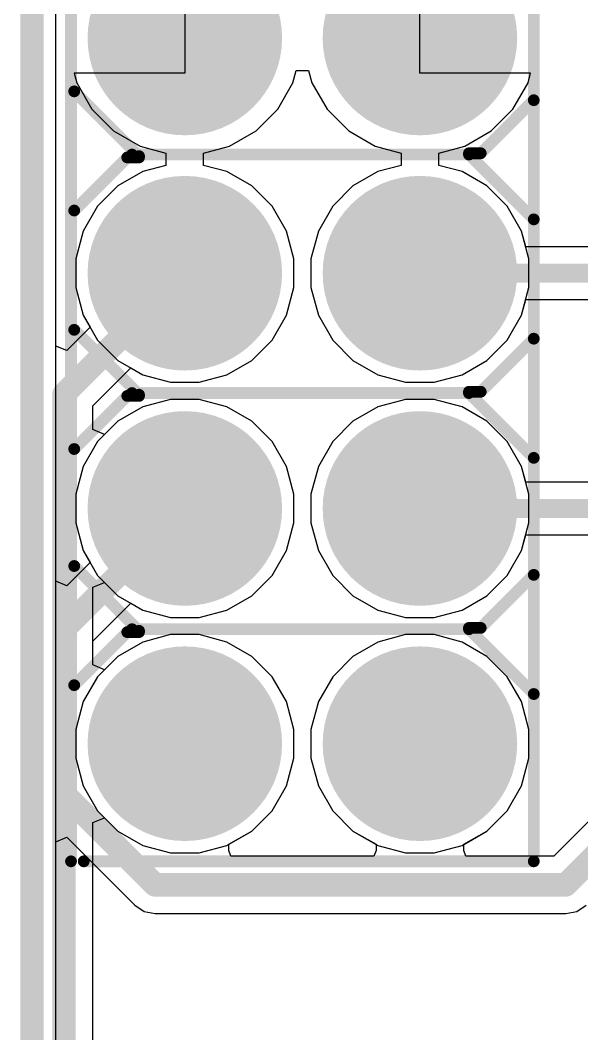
# Model space of a CAD drawing. Header units: inches. Extents: x -0.91 to 3.86, y -0.82 to 4.16.
# Drawn here: x -0.005 to 0.2338, y 2.3267 to 2.7575 of the extents above; entities that cross this region are included whole.
import ezdxf

# ---------------------------------------------------------------- set-up
doc = ezdxf.new("R2010")
doc.units = ezdxf.units.IN
doc.header["$MEASUREMENT"] = 0
for name, color, linetype in [('Board Outline', 216, 'Continuous'), ('Bottom Layer 1', 5, 'Continuous'), ('Bottom Solder', 6, 'Continuous'), ('GND+Signal', 16, 'Continuous'), ('Multi-Layer', 9, 'Continuous'), ('Pad Holes', 156, 'Continuous'), ('PWR+Signal', 76, 'Continuous'), ('Top Layer 1', 1, 'Continuous'), ('Top Overlay', 2, 'Continuous'), ('Top Solder', 216, 'Continuous')]:
    doc.layers.add(name, color=color, linetype=linetype)

# ---------------------------------------------------------------- blocks, each defined once
blk = doc.blocks.new('HDR_2_6_S_________2_54____57')
at = {"layer": 'Bottom Layer 1'}
h = blk.add_hatch(color=5, dxfattribs=at)
edge = h.paths.add_edge_path()
edge.add_arc((-0.05, 0.05), 0.03937, 0, 360)
h = blk.add_hatch(color=5, dxfattribs=at)
edge = h.paths.add_edge_path()
edge.add_arc((0.05, 0.05), 0.03937, 0, 360)
h = blk.add_hatch(color=5, dxfattribs=at)
edge = h.paths.add_edge_path()
edge.add_arc((0.15, 0.05), 0.03937, 0, 360)
h = blk.add_hatch(color=5, dxfattribs=at)
edge = h.paths.add_edge_path()
edge.add_arc((0.25, 0.05), 0.03937, 0, 360)
h = blk.add_hatch(color=5, dxfattribs=at)
edge = h.paths.add_edge_path()
edge.add_arc((-0.05, -0.05), 0.03937, 0, 360)
h = blk.add_hatch(color=5, dxfattribs=at)
edge = h.paths.add_edge_path()
edge.add_arc((0.05, -0.05), 0.03937, 0, 360)
h = blk.add_hatch(color=5, dxfattribs=at)
edge = h.paths.add_edge_path()
edge.add_arc((0.15, -0.05), 0.03937, 0, 360)
h = blk.add_hatch(color=5, dxfattribs=at)
edge = h.paths.add_edge_path()
edge.add_arc((0.25, -0.05), 0.03937, 0, 360)
at = {"layer": 'Bottom Solder'}
h = blk.add_hatch(color=6, dxfattribs=at)
edge = h.paths.add_edge_path()
edge.add_arc((-0.05, 0.05), 0.04137, 0, 360)
h = blk.add_hatch(color=6, dxfattribs=at)
edge = h.paths.add_edge_path()
edge.add_arc((0.05, 0.05), 0.04137, 0, 360)
h = blk.add_hatch(color=6, dxfattribs=at)
edge = h.paths.add_edge_path()
edge.add_arc((0.15, 0.05), 0.04137, 0, 360)
h = blk.add_hatch(color=6, dxfattribs=at)
edge = h.paths.add_edge_path()
edge.add_arc((0.25, 0.05), 0.04137, 0, 360)
h = blk.add_hatch(color=6, dxfattribs=at)
edge = h.paths.add_edge_path()
edge.add_arc((-0.05, -0.05), 0.04137, 0, 360)
h = blk.add_hatch(color=6, dxfattribs=at)
edge = h.paths.add_edge_path()
edge.add_arc((0.05, -0.05), 0.04137, 0, 360)
h = blk.add_hatch(color=6, dxfattribs=at)
edge = h.paths.add_edge_path()
edge.add_arc((0.15, -0.05), 0.04137, 0, 360)
h = blk.add_hatch(color=6, dxfattribs=at)
edge = h.paths.add_edge_path()
edge.add_arc((0.25, -0.05), 0.04137, 0, 360)
at = {"layer": 'GND+Signal'}
h = blk.add_hatch(color=16, dxfattribs=at)
edge = h.paths.add_edge_path()
edge.add_arc((-0.05, 0.05), 0.03937, 0, 360)
h = blk.add_hatch(color=16, dxfattribs=at)
edge = h.paths.add_edge_path()
edge.add_arc((0.05, 0.05), 0.03937, 0, 360)
h = blk.add_hatch(color=16, dxfattribs=at)
edge = h.paths.add_edge_path()
edge.add_arc((0.15, 0.05), 0.03937, 0, 360)
h = blk.add_hatch(color=16, dxfattribs=at)
edge = h.paths.add_edge_path()
edge.add_arc((0.25, 0.05), 0.03937, 0, 360)
h = blk.add_hatch(color=16, dxfattribs=at)
edge = h.paths.add_edge_path()
edge.add_arc((-0.05, -0.05), 0.03937, 0, 360)
h = blk.add_hatch(color=16, dxfattribs=at)
edge = h.paths.add_edge_path()
edge.add_arc((0.05, -0.05), 0.03937, 0, 360)
h = blk.add_hatch(color=16, dxfattribs=at)
edge = h.paths.add_edge_path()
edge.add_arc((0.15, -0.05), 0.03937, 0, 360)
h = blk.add_hatch(color=16, dxfattribs=at)
edge = h.paths.add_edge_path()
edge.add_arc((0.25, -0.05), 0.03937, 0, 360)
at = {"layer": 'Multi-Layer'}
h = blk.add_hatch(color=9, dxfattribs=at)
edge = h.paths.add_edge_path()
edge.add_arc((-0.05, 0.05), 0.03937, 0, 360)
h = blk.add_hatch(color=9, dxfattribs=at)
edge = h.paths.add_edge_path()
edge.add_arc((0.05, 0.05), 0.03937, 0, 360)
h = blk.add_hatch(color=9, dxfattribs=at)
edge = h.paths.add_edge_path()
edge.add_arc((0.15, 0.05), 0.03937, 0, 360)
h = blk.add_hatch(color=9, dxfattribs=at)
edge = h.paths.add_edge_path()
edge.add_arc((0.25, 0.05), 0.03937, 0, 360)
h = blk.add_hatch(color=9, dxfattribs=at)
edge = h.paths.add_edge_path()
edge.add_arc((-0.05, -0.05), 0.03937, 0, 360)
h = blk.add_hatch(color=9, dxfattribs=at)
edge = h.paths.add_edge_path()
edge.add_arc((0.05, -0.05), 0.03937, 0, 360)
h = blk.add_hatch(color=9, dxfattribs=at)
edge = h.paths.add_edge_path()
edge.add_arc((0.15, -0.05), 0.03937, 0, 360)
h = blk.add_hatch(color=9, dxfattribs=at)
edge = h.paths.add_edge_path()
edge.add_arc((0.25, -0.05), 0.03937, 0, 360)
at = {"layer": 'Pad Holes'}
h = blk.add_hatch(color=7, dxfattribs=at)
edge = h.paths.add_edge_path()
edge.add_arc((-0.05, 0.05), 0.02362, 0, 360)
h = blk.add_hatch(color=7, dxfattribs=at)
edge = h.paths.add_edge_path()
edge.add_arc((0.05, 0.05), 0.02362, 0, 360)
h = blk.add_hatch(color=7, dxfattribs=at)
edge = h.paths.add_edge_path()
edge.add_arc((0.15, 0.05), 0.02362, 0, 360)
h = blk.add_hatch(color=7, dxfattribs=at)
edge = h.paths.add_edge_path()
edge.add_arc((0.25, 0.05), 0.02362, 0, 360)
h = blk.add_hatch(color=7, dxfattribs=at)
edge = h.paths.add_edge_path()
edge.add_arc((-0.05, -0.05), 0.02362, 0, 360)
h = blk.add_hatch(color=7, dxfattribs=at)
edge = h.paths.add_edge_path()
edge.add_arc((0.05, -0.05), 0.02362, 0, 360)
h = blk.add_hatch(color=7, dxfattribs=at)
edge = h.paths.add_edge_path()
edge.add_arc((0.15, -0.05), 0.02362, 0, 360)
h = blk.add_hatch(color=7, dxfattribs=at)
edge = h.paths.add_edge_path()
edge.add_arc((0.25, -0.05), 0.02362, 0, 360)
at = {"layer": 'PWR+Signal'}
h = blk.add_hatch(color=76, dxfattribs=at)
edge = h.paths.add_edge_path()
edge.add_arc((-0.05, 0.05), 0.03937, 0, 360)
h = blk.add_hatch(color=76, dxfattribs=at)
edge = h.paths.add_edge_path()
edge.add_arc((0.05, 0.05), 0.03937, 0, 360)
h = blk.add_hatch(color=76, dxfattribs=at)
edge = h.paths.add_edge_path()
edge.add_arc((0.15, 0.05), 0.03937, 0, 360)
h = blk.add_hatch(color=76, dxfattribs=at)
edge = h.paths.add_edge_path()
edge.add_arc((0.25, 0.05), 0.03937, 0, 360)
h = blk.add_hatch(color=76, dxfattribs=at)
edge = h.paths.add_edge_path()
edge.add_arc((-0.05, -0.05), 0.03937, 0, 360)
h = blk.add_hatch(color=76, dxfattribs=at)
edge = h.paths.add_edge_path()
edge.add_arc((0.05, -0.05), 0.03937, 0, 360)
h = blk.add_hatch(color=76, dxfattribs=at)
edge = h.paths.add_edge_path()
edge.add_arc((0.15, -0.05), 0.03937, 0, 360)
h = blk.add_hatch(color=76, dxfattribs=at)
edge = h.paths.add_edge_path()
edge.add_arc((0.25, -0.05), 0.03937, 0, 360)
at = {"layer": 'Top Layer 1'}
h = blk.add_hatch(color=1, dxfattribs=at)
edge = h.paths.add_edge_path()
edge.add_arc((-0.05, 0.05), 0.03937, 0, 360)
h = blk.add_hatch(color=1, dxfattribs=at)
edge = h.paths.add_edge_path()
edge.add_arc((0.05, 0.05), 0.03937, 0, 360)
h = blk.add_hatch(color=1, dxfattribs=at)
edge = h.paths.add_edge_path()
edge.add_arc((0.15, 0.05), 0.03937, 0, 360)
h = blk.add_hatch(color=1, dxfattribs=at)
edge = h.paths.add_edge_path()
edge.add_arc((0.25, 0.05), 0.03937, 0, 360)
h = blk.add_hatch(color=1, dxfattribs=at)
edge = h.paths.add_edge_path()
edge.add_arc((-0.05, -0.05), 0.03937, 0, 360)
h = blk.add_hatch(color=1, dxfattribs=at)
edge = h.paths.add_edge_path()
edge.add_arc((0.05, -0.05), 0.03937, 0, 360)
h = blk.add_hatch(color=1, dxfattribs=at)
edge = h.paths.add_edge_path()
edge.add_arc((0.15, -0.05), 0.03937, 0, 360)
h = blk.add_hatch(color=1, dxfattribs=at)
edge = h.paths.add_edge_path()
edge.add_arc((0.25, -0.05), 0.03937, 0, 360)
at = {"layer": 'Top Solder'}
h = blk.add_hatch(color=216, dxfattribs=at)
edge = h.paths.add_edge_path()
edge.add_arc((-0.05, 0.05), 0.04137, 0, 360)
h = blk.add_hatch(color=216, dxfattribs=at)
edge = h.paths.add_edge_path()
edge.add_arc((0.05, 0.05), 0.04137, 0, 360)
h = blk.add_hatch(color=216, dxfattribs=at)
edge = h.paths.add_edge_path()
edge.add_arc((0.15, 0.05), 0.04137, 0, 360)
h = blk.add_hatch(color=216, dxfattribs=at)
edge = h.paths.add_edge_path()
edge.add_arc((0.25, 0.05), 0.04137, 0, 360)
h = blk.add_hatch(color=216, dxfattribs=at)
edge = h.paths.add_edge_path()
edge.add_arc((-0.05, -0.05), 0.04137, 0, 360)
h = blk.add_hatch(color=216, dxfattribs=at)
edge = h.paths.add_edge_path()
edge.add_arc((0.05, -0.05), 0.04137, 0, 360)
h = blk.add_hatch(color=216, dxfattribs=at)
edge = h.paths.add_edge_path()
edge.add_arc((0.15, -0.05), 0.04137, 0, 360)
h = blk.add_hatch(color=216, dxfattribs=at)
edge = h.paths.add_edge_path()
edge.add_arc((0.25, -0.05), 0.04137, 0, 360)
at = {"layer": 'Top Overlay'}
for points in [[(0.3, 0.09842, 0.005, 0.005, 0), (-0.1766, 0.09842, 0.005, 0.005, 0)], [(-0.00098, 0.07585, 0.005, 0.005, 0), (-0.02355, 0.09842, 0.005, 0.005, 0)], [(-0.00045, 0.07086, 0.005, 0.005, 0), (0.02711, 0.09842, 0.005, 0.005, 0)], [(0.10039, 0.07585, 0.005, 0.005, 0), (0.07782, 0.09842, 0.005, 0.005, 0)], [(0.10093, 0.07086, 0.005, 0.005, 0), (0.12849, 0.09842, 0.005, 0.005, 0)], [(0.20079, 0.07585, 0.005, 0.005, 0), (0.17822, 0.09842, 0.005, 0.005, 0)], [(0.20133, 0.07086, 0.005, 0.005, 0), (0.22888, 0.09842, 0.005, 0.005, 0)], [(0.3, -0.093, 0.005, 0.005, 0), (0.3, 0.09842, 0.005, 0.005, 0)], [(-0.00098, 0.07086, 0.005, 0.005, 0), (-0.00098, 0.07585, 0.005, 0.005, 0)], [(0.10039, 0.07086, 0.005, 0.005, 0), (0.10039, 0.07585, 0.005, 0.005, 0)], [(0.20079, 0.07086, 0.005, 0.005, 0), (0.20079, 0.07585, 0.005, 0.005, 0)], [(-0.00045, 0.07086, 0.005, 0.005, 0), (-0.00098, 0.07086, 0.005, 0.005, 0)], [(-0.00045, -0.07245, 0.005, 0.005, 0), (-0.00045, 0.07086, 0.005, 0.005, 0)], [(0.10093, 0.07086, 0.005, 0.005, 0), (0.10039, 0.07086, 0.005, 0.005, 0)], [(0.10093, -0.07245, 0.005, 0.005, 0), (0.10093, 0.07086, 0.005, 0.005, 0)], [(0.20133, 0.07086, 0.005, 0.005, 0), (0.20079, 0.07086, 0.005, 0.005, 0)], [(0.20133, -0.07245, 0.005, 0.005, 0), (0.20133, 0.07086, 0.005, 0.005, 0)], [(-0.02731, -0.09705, 0.005, 0.005, 0), (0.00024, -0.06949, 0.005, 0.005, 0)], [(0.00078, -0.06949, 0.005, 0.005, 0), (0.00024, -0.06949, 0.005, 0.005, 0)], [(0.00078, -0.07448, 0.005, 0.005, 0), (0.00078, -0.06949, 0.005, 0.005, 0)], [(0.07406, -0.09705, 0.005, 0.005, 0), (0.10162, -0.06949, 0.005, 0.005, 0)], [(0.10216, -0.06949, 0.005, 0.005, 0), (0.10162, -0.06949, 0.005, 0.005, 0)], [(0.10216, -0.07448, 0.005, 0.005, 0), (0.10216, -0.06949, 0.005, 0.005, 0)], [(0.17446, -0.09705, 0.005, 0.005, 0), (0.20202, -0.06949, 0.005, 0.005, 0)], [(0.20255, -0.06949, 0.005, 0.005, 0), (0.20202, -0.06949, 0.005, 0.005, 0)], [(0.20255, -0.07448, 0.005, 0.005, 0), (0.20255, -0.06949, 0.005, 0.005, 0)], [(0.02335, -0.09705, 0.005, 0.005, 0), (0.00078, -0.07448, 0.005, 0.005, 0)], [(0.12473, -0.09705, 0.005, 0.005, 0), (0.10216, -0.07448, 0.005, 0.005, 0)], [(0.22512, -0.09705, 0.005, 0.005, 0), (0.20255, -0.07448, 0.005, 0.005, 0)], [(0.3, -0.09842, 0.005, 0.005, 0), (-0.3, -0.09842, 0.005, 0.005, 0)]]:
    blk.add_lwpolyline(points, format="xyseb", dxfattribs=at)
for points in [[(-0.0248, 0.09842, 0.0025, 0.0025, 1), (-0.0223, 0.09842, 0.0025, 0.0025, 1)], [(0.02586, 0.09842, 0.0025, 0.0025, 1), (0.02836, 0.09842, 0.0025, 0.0025, 1)], [(0.07657, 0.09842, 0.0025, 0.0025, 1), (0.07907, 0.09842, 0.0025, 0.0025, 1)], [(0.12724, 0.09842, 0.0025, 0.0025, 1), (0.12974, 0.09842, 0.0025, 0.0025, 1)], [(0.17697, 0.09842, 0.0025, 0.0025, 1), (0.17947, 0.09842, 0.0025, 0.0025, 1)], [(0.22763, 0.09842, 0.0025, 0.0025, 1), (0.23013, 0.09842, 0.0025, 0.0025, 1)], [(0.29875, 0.09842, 0.0025, 0.0025, 1), (0.30125, 0.09842, 0.0025, 0.0025, 1)], [(0.29875, 0.09842, 0.0025, 0.0025, 1), (0.30125, 0.09842, 0.0025, 0.0025, 1)], [(-0.00223, 0.07585, 0.0025, 0.0025, 1), (0.00027, 0.07585, 0.0025, 0.0025, 1)], [(-0.00223, 0.07585, 0.0025, 0.0025, 1), (0.00027, 0.07585, 0.0025, 0.0025, 1)], [(0.09914, 0.07585, 0.0025, 0.0025, 1), (0.10164, 0.07585, 0.0025, 0.0025, 1)], [(0.09914, 0.07585, 0.0025, 0.0025, 1), (0.10164, 0.07585, 0.0025, 0.0025, 1)], [(0.19954, 0.07585, 0.0025, 0.0025, 1), (0.20204, 0.07585, 0.0025, 0.0025, 1)], [(0.19954, 0.07585, 0.0025, 0.0025, 1), (0.20204, 0.07585, 0.0025, 0.0025, 1)], [(-0.00223, 0.07086, 0.0025, 0.0025, 1), (0.00027, 0.07086, 0.0025, 0.0025, 1)], [(-0.00223, 0.07086, 0.0025, 0.0025, 1), (0.00027, 0.07086, 0.0025, 0.0025, 1)], [(-0.0017, 0.07086, 0.0025, 0.0025, 1), (0.0008, 0.07086, 0.0025, 0.0025, 1)], [(-0.0017, 0.07086, 0.0025, 0.0025, 1), (0.0008, 0.07086, 0.0025, 0.0025, 1)], [(-0.0017, 0.07086, 0.0025, 0.0025, 1), (0.0008, 0.07086, 0.0025, 0.0025, 1)], [(0.09914, 0.07086, 0.0025, 0.0025, 1), (0.10164, 0.07086, 0.0025, 0.0025, 1)], [(0.09914, 0.07086, 0.0025, 0.0025, 1), (0.10164, 0.07086, 0.0025, 0.0025, 1)], [(0.09968, 0.07086, 0.0025, 0.0025, 1), (0.10218, 0.07086, 0.0025, 0.0025, 1)], [(0.09968, 0.07086, 0.0025, 0.0025, 1), (0.10218, 0.07086, 0.0025, 0.0025, 1)], [(0.09968, 0.07086, 0.0025, 0.0025, 1), (0.10218, 0.07086, 0.0025, 0.0025, 1)], [(0.19954, 0.07086, 0.0025, 0.0025, 1), (0.20204, 0.07086, 0.0025, 0.0025, 1)], [(0.19954, 0.07086, 0.0025, 0.0025, 1), (0.20204, 0.07086, 0.0025, 0.0025, 1)], [(0.20008, 0.07086, 0.0025, 0.0025, 1), (0.20258, 0.07086, 0.0025, 0.0025, 1)], [(0.20008, 0.07086, 0.0025, 0.0025, 1), (0.20258, 0.07086, 0.0025, 0.0025, 1)], [(0.20008, 0.07086, 0.0025, 0.0025, 1), (0.20258, 0.07086, 0.0025, 0.0025, 1)], [(-0.00101, -0.06949, 0.0025, 0.0025, 1), (0.00149, -0.06949, 0.0025, 0.0025, 1)], [(-0.00101, -0.06949, 0.0025, 0.0025, 1), (0.00149, -0.06949, 0.0025, 0.0025, 1)], [(-0.00047, -0.06949, 0.0025, 0.0025, 1), (0.00203, -0.06949, 0.0025, 0.0025, 1)], [(-0.00047, -0.06949, 0.0025, 0.0025, 1), (0.00203, -0.06949, 0.0025, 0.0025, 1)], [(0.10037, -0.06949, 0.0025, 0.0025, 1), (0.10287, -0.06949, 0.0025, 0.0025, 1)], [(0.10037, -0.06949, 0.0025, 0.0025, 1), (0.10287, -0.06949, 0.0025, 0.0025, 1)], [(0.10091, -0.06949, 0.0025, 0.0025, 1), (0.10341, -0.06949, 0.0025, 0.0025, 1)], [(0.10091, -0.06949, 0.0025, 0.0025, 1), (0.10341, -0.06949, 0.0025, 0.0025, 1)], [(0.20077, -0.06949, 0.0025, 0.0025, 1), (0.20327, -0.06949, 0.0025, 0.0025, 1)], [(0.20077, -0.06949, 0.0025, 0.0025, 1), (0.20327, -0.06949, 0.0025, 0.0025, 1)], [(0.2013, -0.06949, 0.0025, 0.0025, 1), (0.2038, -0.06949, 0.0025, 0.0025, 1)], [(0.2013, -0.06949, 0.0025, 0.0025, 1), (0.2038, -0.06949, 0.0025, 0.0025, 1)], [(-0.0017, -0.07245, 0.0025, 0.0025, 1), (0.0008, -0.07245, 0.0025, 0.0025, 1)], [(-0.00047, -0.07448, 0.0025, 0.0025, 1), (0.00203, -0.07448, 0.0025, 0.0025, 1)], [(-0.00047, -0.07448, 0.0025, 0.0025, 1), (0.00203, -0.07448, 0.0025, 0.0025, 1)], [(0.09968, -0.07245, 0.0025, 0.0025, 1), (0.10218, -0.07245, 0.0025, 0.0025, 1)], [(0.10091, -0.07448, 0.0025, 0.0025, 1), (0.10341, -0.07448, 0.0025, 0.0025, 1)], [(0.10091, -0.07448, 0.0025, 0.0025, 1), (0.10341, -0.07448, 0.0025, 0.0025, 1)], [(0.20008, -0.07245, 0.0025, 0.0025, 1), (0.20258, -0.07245, 0.0025, 0.0025, 1)], [(0.2013, -0.07448, 0.0025, 0.0025, 1), (0.2038, -0.07448, 0.0025, 0.0025, 1)], [(0.2013, -0.07448, 0.0025, 0.0025, 1), (0.2038, -0.07448, 0.0025, 0.0025, 1)], [(-0.02856, -0.09705, 0.0025, 0.0025, 1), (-0.02606, -0.09705, 0.0025, 0.0025, 1)], [(0.0221, -0.09705, 0.0025, 0.0025, 1), (0.0246, -0.09705, 0.0025, 0.0025, 1)], [(0.07281, -0.09705, 0.0025, 0.0025, 1), (0.07531, -0.09705, 0.0025, 0.0025, 1)], [(0.12348, -0.09705, 0.0025, 0.0025, 1), (0.12598, -0.09705, 0.0025, 0.0025, 1)], [(0.17321, -0.09705, 0.0025, 0.0025, 1), (0.17571, -0.09705, 0.0025, 0.0025, 1)], [(0.22387, -0.09705, 0.0025, 0.0025, 1), (0.22637, -0.09705, 0.0025, 0.0025, 1)], [(0.29875, -0.093, 0.0025, 0.0025, 1), (0.30125, -0.093, 0.0025, 0.0025, 1)], [(0.29875, -0.09842, 0.0025, 0.0025, 1), (0.30125, -0.09842, 0.0025, 0.0025, 1)]]:
    blk.add_lwpolyline(points, format="xyseb", close=True, dxfattribs=at)

msp = doc.modelspace()

# ---------------------------------------------------------------- linework, layer by layer
at = {"layer": 'Board Outline'}
msp.add_lwpolyline([(0, 0, 0.01, 0.01, 0), (0, 4.15, 0.01, 0.01, 0)], format="xyseb", dxfattribs=at)
at = {"layer": 'Bottom Layer 1'}
for p, q in [((0.0102, 0.0102), (0.0102, 4.1398)), ((0.065, 2.765), (0.065, 2.735)), ((0.165, 2.735), (0.165, 2.765)), ((0.11101, 2.73094), (0.11241, 2.73619)), ((0.11241, 2.73619), (0.11759, 2.73619)), ((0.11759, 2.73619), (0.119, 2.73094)), ((0.065, 2.735), (0.01791, 2.735)), ((0.01791, 2.735), (0.019, 2.73094)), ((0.21209, 2.735), (0.165, 2.735)), ((0.21101, 2.73094), (0.21209, 2.735)), ((0.019, 2.73094), (0.0255, 2.71969)), ((0.10451, 2.71969), (0.11101, 2.73094)), ((0.119, 2.73094), (0.1255, 2.71969)), ((0.20451, 2.71969), (0.21101, 2.73094)), ((0.0255, 2.71969), (0.03469, 2.71049)), ((0.09531, 2.71049), (0.10451, 2.71969)), ((0.1255, 2.71969), (0.13469, 2.71049)), ((0.19531, 2.71049), (0.20451, 2.71969)), ((0.03469, 2.71049), (0.04594, 2.70399)), ((0.08406, 2.70399), (0.09531, 2.71049)), ((0.13469, 2.71049), (0.14594, 2.70399)), ((0.18406, 2.70399), (0.19531, 2.71049)), ((0.04594, 2.70399), (0.05699, 2.70104)), ((0.07301, 2.70104), (0.08406, 2.70399)), ((0.14594, 2.70399), (0.15699, 2.70104)), ((0.17301, 2.70104), (0.18406, 2.70399)), ((0.05699, 2.70104), (0.05699, 2.69586)), ((0.07301, 2.69586), (0.07301, 2.70104)), ((0.15699, 2.70104), (0.15699, 2.69586)), ((0.17301, 2.69586), (0.17301, 2.70104)), ((0.0471, 2.69321), (0.03653, 2.68711)), ((0.05699, 2.69586), (0.0471, 2.69321)), ((0.0829, 2.69321), (0.07301, 2.69586)), ((0.09347, 2.68711), (0.0829, 2.69321)), ((0.1471, 2.69321), (0.13653, 2.68711)), ((0.15699, 2.69586), (0.1471, 2.69321)), ((0.1829, 2.69321), (0.17301, 2.69586)), ((0.19347, 2.68711), (0.1829, 2.69321)), ((0.03653, 2.68711), (0.0279, 2.67847)), ((0.10211, 2.67847), (0.09347, 2.68711)), ((0.13653, 2.68711), (0.1279, 2.67847)), ((0.20211, 2.67847), (0.19347, 2.68711)), ((0.0279, 2.67847), (0.02179, 2.6679)), ((0.10821, 2.6679), (0.10211, 2.67847)), ((0.1279, 2.67847), (0.12179, 2.6679)), ((0.20821, 2.6679), (0.20211, 2.67847)), ((0.02179, 2.6679), (0.01863, 2.6561)), ((0.11137, 2.6561), (0.10821, 2.6679)), ((0.12179, 2.6679), (0.11863, 2.6561)), ((0.21137, 2.6561), (0.20821, 2.6679)), ((0.01863, 2.6561), (0.01863, 2.6439)), ((0.11137, 2.6439), (0.11137, 2.6561)), ((0.11863, 2.6561), (0.11863, 2.6439)), ((0.21137, 2.6439), (0.21137, 2.6561)), ((0.01863, 2.6439), (0.02179, 2.6321)), ((0.10821, 2.6321), (0.11137, 2.6439)), ((0.11863, 2.6439), (0.12179, 2.6321)), ((0.20821, 2.6321), (0.21137, 2.6439)), ((0.02179, 2.6321), (0.0279, 2.62153)), ((0.10211, 2.62153), (0.10821, 2.6321)), ((0.12179, 2.6321), (0.1279, 2.62153)), ((0.20211, 2.62153), (0.20821, 2.6321)), ((0.0279, 2.62153), (0.03653, 2.61289)), ((0.09347, 2.61289), (0.10211, 2.62153)), ((0.1279, 2.62153), (0.13653, 2.61289)), ((0.19347, 2.61289), (0.20211, 2.62153)), ((0.03653, 2.61289), (0.0471, 2.60679)), ((0.0829, 2.60679), (0.09347, 2.61289)), ((0.13653, 2.61289), (0.1471, 2.60679)), ((0.1829, 2.60679), (0.19347, 2.61289)), ((0.0471, 2.60679), (0.0589, 2.60363)), ((0.07111, 2.60363), (0.0829, 2.60679)), ((0.1471, 2.60679), (0.1589, 2.60363)), ((0.17111, 2.60363), (0.1829, 2.60679)), ((0.0589, 2.60363), (0.07111, 2.60363)), ((0.1589, 2.60363), (0.17111, 2.60363)), ((0.0589, 2.59637), (0.0471, 2.59321)), ((0.07111, 2.59637), (0.0589, 2.59637)), ((0.0829, 2.59321), (0.07111, 2.59637)), ((0.1589, 2.59637), (0.1471, 2.59321)), ((0.17111, 2.59637), (0.1589, 2.59637)), ((0.1829, 2.59321), (0.17111, 2.59637)), ((0.0471, 2.59321), (0.03653, 2.58711)), ((0.09347, 2.58711), (0.0829, 2.59321)), ((0.1471, 2.59321), (0.13653, 2.58711)), ((0.19347, 2.58711), (0.1829, 2.59321)), ((0.03653, 2.58711), (0.0279, 2.57847)), ((0.10211, 2.57847), (0.09347, 2.58711)), ((0.13653, 2.58711), (0.1279, 2.57847)), ((0.20211, 2.57847), (0.19347, 2.58711)), ((0.0279, 2.57847), (0.02179, 2.5679)), ((0.10821, 2.5679), (0.10211, 2.57847)), ((0.1279, 2.57847), (0.12179, 2.5679)), ((0.20821, 2.5679), (0.20211, 2.57847)), ((0.02179, 2.5679), (0.01863, 2.5561)), ((0.11137, 2.5561), (0.10821, 2.5679)), ((0.12179, 2.5679), (0.11863, 2.5561)), ((0.21, 2.56122), (0.20821, 2.5679)), ((0.74435, 2.56122), (0.21, 2.56122)), ((0.01863, 2.5561), (0.01863, 2.5439)), ((0.11137, 2.5439), (0.11137, 2.5561)), ((0.11863, 2.5561), (0.11863, 2.5439)), ((0.01863, 2.5439), (0.02179, 2.5321)), ((0.10821, 2.5321), (0.11137, 2.5439)), ((0.11863, 2.5439), (0.12179, 2.5321)), ((0.20821, 2.5321), (0.21, 2.53878)), ((0.21, 2.53878), (0.749, 2.53878)), ((0.02179, 2.5321), (0.0279, 2.52153)), ((0.10211, 2.52153), (0.10821, 2.5321)), ((0.12179, 2.5321), (0.1279, 2.52153)), ((0.20211, 2.52153), (0.20821, 2.5321)), ((0.0279, 2.52153), (0.03653, 2.51289)), ((0.09347, 2.51289), (0.10211, 2.52153)), ((0.1279, 2.52153), (0.13653, 2.51289)), ((0.19347, 2.51289), (0.20211, 2.52153)), ((0.03653, 2.51289), (0.0471, 2.50679)), ((0.0829, 2.50679), (0.09347, 2.51289)), ((0.13653, 2.51289), (0.1471, 2.50679)), ((0.1829, 2.50679), (0.19347, 2.51289)), ((0.0471, 2.50679), (0.0589, 2.50363)), ((0.0589, 2.50363), (0.07111, 2.50363)), ((0.07111, 2.50363), (0.0829, 2.50679)), ((0.1471, 2.50679), (0.1589, 2.50363)), ((0.1589, 2.50363), (0.17111, 2.50363)), ((0.17111, 2.50363), (0.1829, 2.50679)), ((0.0589, 2.49637), (0.0471, 2.49321)), ((0.07111, 2.49637), (0.0589, 2.49637)), ((0.0829, 2.49321), (0.07111, 2.49637)), ((0.1589, 2.49637), (0.1471, 2.49321)), ((0.17111, 2.49637), (0.1589, 2.49637)), ((0.1829, 2.49321), (0.17111, 2.49637)), ((0.0471, 2.49321), (0.03653, 2.48711)), ((0.09347, 2.48711), (0.0829, 2.49321)), ((0.1471, 2.49321), (0.13653, 2.48711)), ((0.19347, 2.48711), (0.1829, 2.49321)), ((0.03653, 2.48711), (0.0279, 2.47847)), ((0.10211, 2.47847), (0.09347, 2.48711)), ((0.13653, 2.48711), (0.1279, 2.47847)), ((0.20211, 2.47847), (0.19347, 2.48711)), ((0.0279, 2.47847), (0.02179, 2.4679)), ((0.10821, 2.4679), (0.10211, 2.47847)), ((0.1279, 2.47847), (0.12179, 2.4679)), ((0.20821, 2.4679), (0.20211, 2.47847)), ((0.02179, 2.4679), (0.01863, 2.4561)), ((0.11137, 2.4561), (0.10821, 2.4679)), ((0.12179, 2.4679), (0.11863, 2.4561)), ((0.21137, 2.4561), (0.20821, 2.4679)), ((0.01863, 2.4561), (0.01863, 2.4439)), ((0.11137, 2.4439), (0.11137, 2.4561)), ((0.11863, 2.4561), (0.11863, 2.4439)), ((0.21137, 2.4439), (0.21137, 2.4561)), ((0.01863, 2.4439), (0.02179, 2.4321)), ((0.10821, 2.4321), (0.11137, 2.4439)), ((0.11863, 2.4439), (0.12179, 2.4321)), ((0.20821, 2.4321), (0.21137, 2.4439)), ((0.02179, 2.4321), (0.0279, 2.42153)), ((0.10211, 2.42153), (0.10821, 2.4321)), ((0.12179, 2.4321), (0.1279, 2.42153)), ((0.20211, 2.42153), (0.20821, 2.4321)), ((0.0279, 2.42153), (0.03653, 2.41289)), ((0.09347, 2.41289), (0.10211, 2.42153)), ((0.1279, 2.42153), (0.13653, 2.41289)), ((0.19347, 2.41289), (0.20211, 2.42153)), ((0.03653, 2.41289), (0.0471, 2.40679)), ((0.0829, 2.40679), (0.09347, 2.41289)), ((0.13653, 2.41289), (0.1471, 2.40679)), ((0.1829, 2.40679), (0.19347, 2.41289)), ((0.0471, 2.40679), (0.0589, 2.40363)), ((0.07111, 2.40363), (0.0829, 2.40679)), ((0.1471, 2.40679), (0.1589, 2.40363)), ((0.17111, 2.40363), (0.1829, 2.40679)), ((0.0589, 2.40363), (0.07111, 2.40363)), ((0.1589, 2.40363), (0.17111, 2.40363))]:
    msp.add_line(p, q, dxfattribs=at)
for points in [[(0.163, 2.55, 0.008, 0.008, 0), (0.165, 2.55, 0.008, 0.008, 0)], [(0.165, 2.55, 0.008, 0.008, 0), (0.749, 2.55, 0.008, 0.008, 0)]]:
    msp.add_lwpolyline(points, format="xyseb", dxfattribs=at)
for points in [[(0.161, 2.55, 0.004, 0.004, 1), (0.165, 2.55, 0.004, 0.004, 1)], [(0.163, 2.55, 0.004, 0.004, 1), (0.167, 2.55, 0.004, 0.004, 1)], [(0.163, 2.55, 0.004, 0.004, 1), (0.167, 2.55, 0.004, 0.004, 1)]]:
    msp.add_lwpolyline(points, format="xyseb", close=True, dxfattribs=at)
at = {"layer": 'GND+Signal'}
for p, q in [((0.0102, 2.51903), (0.0102, 2.88097)), ((0.065, 2.765), (0.065, 2.735)), ((0.165, 2.735), (0.165, 2.765)), ((0.11101, 2.73094), (0.11241, 2.73619)), ((0.11241, 2.73619), (0.11759, 2.73619)), ((0.11759, 2.73619), (0.119, 2.73094)), ((0.065, 2.735), (0.01791, 2.735)), ((0.01791, 2.735), (0.019, 2.73094)), ((0.21209, 2.735), (0.165, 2.735)), ((0.21101, 2.73094), (0.21209, 2.735)), ((0.019, 2.73094), (0.0255, 2.71969)), ((0.10451, 2.71969), (0.11101, 2.73094)), ((0.119, 2.73094), (0.1255, 2.71969)), ((0.20451, 2.71969), (0.21101, 2.73094)), ((0.0255, 2.71969), (0.03469, 2.71049)), ((0.09531, 2.71049), (0.10451, 2.71969)), ((0.1255, 2.71969), (0.13469, 2.71049)), ((0.19531, 2.71049), (0.20451, 2.71969)), ((0.03469, 2.71049), (0.04594, 2.70399)), ((0.08406, 2.70399), (0.09531, 2.71049)), ((0.13469, 2.71049), (0.14594, 2.70399)), ((0.18406, 2.70399), (0.19531, 2.71049)), ((0.04594, 2.70399), (0.05699, 2.70104)), ((0.07301, 2.70104), (0.08406, 2.70399)), ((0.14594, 2.70399), (0.15699, 2.70104)), ((0.17301, 2.70104), (0.18406, 2.70399)), ((0.05699, 2.70104), (0.05699, 2.69586)), ((0.07301, 2.69586), (0.07301, 2.70104)), ((0.15699, 2.70104), (0.15699, 2.69586)), ((0.17301, 2.69586), (0.17301, 2.70104)), ((0.0471, 2.69321), (0.03653, 2.68711)), ((0.05699, 2.69586), (0.0471, 2.69321)), ((0.0829, 2.69321), (0.07301, 2.69586)), ((0.09347, 2.68711), (0.0829, 2.69321)), ((0.1471, 2.69321), (0.13653, 2.68711)), ((0.15699, 2.69586), (0.1471, 2.69321)), ((0.1829, 2.69321), (0.17301, 2.69586)), ((0.19347, 2.68711), (0.1829, 2.69321)), ((0.03653, 2.68711), (0.0279, 2.67847)), ((0.10211, 2.67847), (0.09347, 2.68711)), ((0.13653, 2.68711), (0.1279, 2.67847)), ((0.20211, 2.67847), (0.19347, 2.68711)), ((0.0279, 2.67847), (0.02179, 2.6679)), ((0.10821, 2.6679), (0.10211, 2.67847)), ((0.1279, 2.67847), (0.12179, 2.6679)), ((0.20821, 2.6679), (0.20211, 2.67847)), ((0.02179, 2.6679), (0.01863, 2.6561)), ((0.11137, 2.6561), (0.10821, 2.6679)), ((0.12179, 2.6679), (0.11863, 2.6561)), ((0.21, 2.66122), (0.20821, 2.6679)), ((1.07135, 2.66122), (0.21, 2.66122)), ((0.01863, 2.6561), (0.01863, 2.6439)), ((0.11137, 2.6439), (0.11137, 2.6561)), ((0.11863, 2.6561), (0.11863, 2.6439)), ((0.01863, 2.6439), (0.02179, 2.6321)), ((0.10821, 2.6321), (0.11137, 2.6439)), ((0.11863, 2.6439), (0.12179, 2.6321)), ((0.20821, 2.6321), (0.21, 2.63878)), ((0.21, 2.63878), (0.29763, 2.63878)), ((0.02179, 2.6321), (0.0279, 2.62153)), ((0.10211, 2.62153), (0.10821, 2.6321)), ((0.12179, 2.6321), (0.1279, 2.62153)), ((0.20211, 2.62153), (0.20821, 2.6321)), ((0.0279, 2.62153), (0.03653, 2.61289)), ((0.09347, 2.61289), (0.10211, 2.62153)), ((0.1279, 2.62153), (0.13653, 2.61289)), ((0.19347, 2.61289), (0.20211, 2.62153)), ((0.03653, 2.61289), (0.0471, 2.60679)), ((0.0829, 2.60679), (0.09347, 2.61289)), ((0.13653, 2.61289), (0.1471, 2.60679)), ((0.1829, 2.60679), (0.19347, 2.61289)), ((0.0471, 2.60679), (0.0589, 2.60363)), ((0.07111, 2.60363), (0.0829, 2.60679)), ((0.1471, 2.60679), (0.1589, 2.60363)), ((0.17111, 2.60363), (0.1829, 2.60679)), ((0.0589, 2.60363), (0.07111, 2.60363)), ((0.1589, 2.60363), (0.17111, 2.60363)), ((0.0589, 2.59637), (0.0471, 2.59321)), ((0.07111, 2.59637), (0.0589, 2.59637)), ((0.0829, 2.59321), (0.07111, 2.59637)), ((0.1589, 2.59637), (0.1471, 2.59321)), ((0.17111, 2.59637), (0.1589, 2.59637)), ((0.1829, 2.59321), (0.17111, 2.59637)), ((0.0471, 2.59321), (0.03653, 2.58711)), ((0.09347, 2.58711), (0.0829, 2.59321)), ((0.1471, 2.59321), (0.13653, 2.58711)), ((0.19347, 2.58711), (0.1829, 2.59321)), ((0.03653, 2.58711), (0.0279, 2.57847)), ((0.10211, 2.57847), (0.09347, 2.58711)), ((0.13653, 2.58711), (0.1279, 2.57847)), ((0.20211, 2.57847), (0.19347, 2.58711)), ((0.0279, 2.57847), (0.02179, 2.5679)), ((0.10821, 2.5679), (0.10211, 2.57847)), ((0.1279, 2.57847), (0.12179, 2.5679)), ((0.20821, 2.5679), (0.20211, 2.57847)), ((0.02179, 2.5679), (0.01863, 2.5561)), ((0.11137, 2.5561), (0.10821, 2.5679)), ((0.12179, 2.5679), (0.11863, 2.5561)), ((0.21137, 2.5561), (0.20821, 2.5679)), ((0.01863, 2.5561), (0.01863, 2.5439)), ((0.11137, 2.5439), (0.11137, 2.5561)), ((0.11863, 2.5561), (0.11863, 2.5439)), ((0.21137, 2.5439), (0.21137, 2.5561)), ((0.01863, 2.5439), (0.02179, 2.5321)), ((0.10821, 2.5321), (0.11137, 2.5439)), ((0.11863, 2.5439), (0.12179, 2.5321)), ((0.20821, 2.5321), (0.21137, 2.5439)), ((0.02179, 2.5321), (0.02472, 2.52702)), ((0.10211, 2.52153), (0.10821, 2.5321)), ((0.12179, 2.5321), (0.1279, 2.52153)), ((0.20211, 2.52153), (0.20821, 2.5321)), ((0.02472, 2.52702), (0.01481, 2.51712)), ((0.09347, 2.51289), (0.10211, 2.52153)), ((0.1279, 2.52153), (0.13653, 2.51289)), ((0.19347, 2.51289), (0.20211, 2.52153)), ((0.01481, 2.51712), (0.0102, 2.51903)), ((0.0829, 2.50679), (0.09347, 2.51289)), ((0.13653, 2.51289), (0.1471, 2.50679)), ((0.1829, 2.50679), (0.19347, 2.51289)), ((0.02587, 2.49356), (0.04203, 2.50972)), ((0.04203, 2.50972), (0.0471, 2.50679)), ((0.0471, 2.50679), (0.0589, 2.50363)), ((0.0589, 2.50363), (0.07111, 2.50363)), ((0.07111, 2.50363), (0.0829, 2.50679)), ((0.1471, 2.50679), (0.1589, 2.50363)), ((0.1589, 2.50363), (0.17111, 2.50363)), ((0.17111, 2.50363), (0.1829, 2.50679)), ((0.0589, 2.49637), (0.0471, 2.49321)), ((0.07111, 2.49637), (0.0589, 2.49637)), ((0.0829, 2.49321), (0.07111, 2.49637)), ((0.1589, 2.49637), (0.1471, 2.49321)), ((0.17111, 2.49637), (0.1589, 2.49637)), ((0.1829, 2.49321), (0.17111, 2.49637)), ((0.02587, 2.48351), (0.02587, 2.49356)), ((0.0471, 2.49321), (0.03653, 2.48711)), ((0.09347, 2.48711), (0.0829, 2.49321)), ((0.1471, 2.49321), (0.13653, 2.48711)), ((0.19347, 2.48711), (0.1829, 2.49321)), ((0.03653, 2.48711), (0.03087, 2.48144)), ((0.10211, 2.47847), (0.09347, 2.48711)), ((0.13653, 2.48711), (0.1279, 2.47847)), ((0.20211, 2.47847), (0.19347, 2.48711)), ((0.03087, 2.48144), (0.02587, 2.48351)), ((0.10821, 2.4679), (0.10211, 2.47847)), ((0.1279, 2.47847), (0.12179, 2.4679)), ((0.20821, 2.4679), (0.20211, 2.47847)), ((0.11137, 2.4561), (0.10821, 2.4679)), ((0.12179, 2.4679), (0.11863, 2.4561)), ((0.21137, 2.4561), (0.20821, 2.4679)), ((0.11137, 2.4439), (0.11137, 2.4561)), ((0.11863, 2.4561), (0.11863, 2.4439)), ((0.21137, 2.4439), (0.21137, 2.4561)), ((0.10821, 2.4321), (0.11137, 2.4439)), ((0.11863, 2.4439), (0.12179, 2.4321)), ((0.20821, 2.4321), (0.21137, 2.4439)), ((0.10211, 2.42153), (0.10821, 2.4321)), ((0.12179, 2.4321), (0.1279, 2.42153)), ((0.20211, 2.42153), (0.20821, 2.4321)), ((0.25276, 2.43307), (0.22193, 2.40224)), ((0.09347, 2.41289), (0.10211, 2.42153)), ((0.1279, 2.42153), (0.13653, 2.41289)), ((0.19347, 2.41289), (0.20211, 2.42153)), ((0.08367, 2.40724), (0.09347, 2.41289)), ((0.13653, 2.41289), (0.14633, 2.40724)), ((0.18367, 2.40724), (0.19347, 2.41289)), ((0.0102, 2.40832), (0.01481, 2.41024)), ((0.0102, 0.0102), (0.0102, 2.40832)), ((0.01481, 2.41024), (0.0437, 2.38135)), ((0.08368, 2.40463), (0.08367, 2.40724)), ((0.08455, 2.40224), (0.08368, 2.40463)), ((0.14632, 2.40463), (0.14545, 2.40224)), ((0.14633, 2.40724), (0.14632, 2.40463)), ((0.18368, 2.40463), (0.18367, 2.40724)), ((0.18455, 2.40224), (0.18368, 2.40463)), ((0.14545, 2.40224), (0.08455, 2.40224)), ((0.22193, 2.40224), (0.18455, 2.40224)), ((0.0437, 2.38135), (0.04767, 2.3787)), ((0.04767, 2.3787), (0.05235, 2.37776)), ((0.227, 2.37776), (0.23168, 2.3787)), ((0.23168, 2.3787), (0.23565, 2.38135)), ((0.05235, 2.37776), (0.227, 2.37776))]:
    msp.add_line(p, q, dxfattribs=at)
for points in [[(0.165, 2.65, 0.008, 0.008, 0), (1.076, 2.65, 0.008, 0.008, 0)], [(0.01363, 2.49863, 0.01, 0.01, 0), (0.065, 2.55, 0.01, 0.01, 0)], [(0.01363, 2.42872, 0.01, 0.01, 0), (0.01363, 2.49863, 0.01, 0.01, 0)], [(0.01363, 2.42872, 0.01, 0.01, 0), (0.05235, 2.39, 0.01, 0.01, 0)], [(0.227, 2.39, 0.01, 0.01, 0), (0.265, 2.428, 0.01, 0.01, 0)], [(0.05235, 2.39, 0.01, 0.01, 0), (0.227, 2.39, 0.01, 0.01, 0)]]:
    msp.add_lwpolyline(points, format="xyseb", dxfattribs=at)
for points in [[(0.163, 2.65, 0.004, 0.004, 1), (0.167, 2.65, 0.004, 0.004, 1)], [(0.0625, 2.55, 0.005, 0.005, 1), (0.0675, 2.55, 0.005, 0.005, 1)], [(0.01113, 2.49863, 0.005, 0.005, 1), (0.01613, 2.49863, 0.005, 0.005, 1)], [(0.01113, 2.49863, 0.005, 0.005, 1), (0.01613, 2.49863, 0.005, 0.005, 1)], [(0.01113, 2.42872, 0.005, 0.005, 1), (0.01613, 2.42872, 0.005, 0.005, 1)], [(0.01113, 2.42872, 0.005, 0.005, 1), (0.01613, 2.42872, 0.005, 0.005, 1)], [(0.04985, 2.39, 0.005, 0.005, 1), (0.05485, 2.39, 0.005, 0.005, 1)], [(0.04985, 2.39, 0.005, 0.005, 1), (0.05485, 2.39, 0.005, 0.005, 1)], [(0.2245, 2.39, 0.005, 0.005, 1), (0.2295, 2.39, 0.005, 0.005, 1)], [(0.2245, 2.39, 0.005, 0.005, 1), (0.2295, 2.39, 0.005, 0.005, 1)]]:
    msp.add_lwpolyline(points, format="xyseb", close=True, dxfattribs=at)
at = {"layer": 'PWR+Signal'}
for p, q in [((0.0102, 0.0102), (0.0102, 4.1398)), ((0.065, 2.765), (0.065, 2.735)), ((0.165, 2.735), (0.165, 2.765)), ((0.11101, 2.73094), (0.11241, 2.73619)), ((0.11241, 2.73619), (0.11759, 2.73619)), ((0.11759, 2.73619), (0.119, 2.73094)), ((0.065, 2.735), (0.01791, 2.735)), ((0.01791, 2.735), (0.019, 2.73094)), ((0.21209, 2.735), (0.165, 2.735)), ((0.21101, 2.73094), (0.21209, 2.735)), ((0.019, 2.73094), (0.0255, 2.71969)), ((0.10451, 2.71969), (0.11101, 2.73094)), ((0.119, 2.73094), (0.1255, 2.71969)), ((0.20451, 2.71969), (0.21101, 2.73094)), ((0.0255, 2.71969), (0.03469, 2.71049)), ((0.09531, 2.71049), (0.10451, 2.71969)), ((0.1255, 2.71969), (0.13469, 2.71049)), ((0.19531, 2.71049), (0.20451, 2.71969)), ((0.03469, 2.71049), (0.04594, 2.70399)), ((0.08406, 2.70399), (0.09531, 2.71049)), ((0.13469, 2.71049), (0.14594, 2.70399)), ((0.18406, 2.70399), (0.19531, 2.71049)), ((0.04594, 2.70399), (0.05699, 2.70104)), ((0.07301, 2.70104), (0.08406, 2.70399)), ((0.14594, 2.70399), (0.15699, 2.70104)), ((0.17301, 2.70104), (0.18406, 2.70399)), ((0.05699, 2.70104), (0.05699, 2.69586)), ((0.07301, 2.69586), (0.07301, 2.70104)), ((0.15699, 2.70104), (0.15699, 2.69586)), ((0.17301, 2.69586), (0.17301, 2.70104)), ((0.0471, 2.69321), (0.03653, 2.68711)), ((0.05699, 2.69586), (0.0471, 2.69321)), ((0.0829, 2.69321), (0.07301, 2.69586)), ((0.09347, 2.68711), (0.0829, 2.69321)), ((0.1471, 2.69321), (0.13653, 2.68711)), ((0.15699, 2.69586), (0.1471, 2.69321)), ((0.1829, 2.69321), (0.17301, 2.69586)), ((0.19347, 2.68711), (0.1829, 2.69321)), ((0.03653, 2.68711), (0.0279, 2.67847)), ((0.10211, 2.67847), (0.09347, 2.68711)), ((0.13653, 2.68711), (0.1279, 2.67847)), ((0.20211, 2.67847), (0.19347, 2.68711)), ((0.0279, 2.67847), (0.02179, 2.6679)), ((0.10821, 2.6679), (0.10211, 2.67847)), ((0.1279, 2.67847), (0.12179, 2.6679)), ((0.20821, 2.6679), (0.20211, 2.67847)), ((0.02179, 2.6679), (0.01863, 2.6561)), ((0.11137, 2.6561), (0.10821, 2.6679)), ((0.12179, 2.6679), (0.11863, 2.6561)), ((0.21137, 2.6561), (0.20821, 2.6679)), ((0.01863, 2.6561), (0.01863, 2.6439)), ((0.11137, 2.6439), (0.11137, 2.6561)), ((0.11863, 2.6561), (0.11863, 2.6439)), ((0.21137, 2.6439), (0.21137, 2.6561)), ((0.01863, 2.6439), (0.02179, 2.6321)), ((0.10821, 2.6321), (0.11137, 2.6439)), ((0.11863, 2.6439), (0.12179, 2.6321)), ((0.20821, 2.6321), (0.21137, 2.6439)), ((0.02179, 2.6321), (0.0279, 2.62153)), ((0.10211, 2.62153), (0.10821, 2.6321)), ((0.12179, 2.6321), (0.1279, 2.62153)), ((0.20211, 2.62153), (0.20821, 2.6321)), ((0.0279, 2.62153), (0.03653, 2.61289)), ((0.09347, 2.61289), (0.10211, 2.62153)), ((0.1279, 2.62153), (0.13653, 2.61289)), ((0.19347, 2.61289), (0.20211, 2.62153)), ((0.03653, 2.61289), (0.0471, 2.60679)), ((0.0829, 2.60679), (0.09347, 2.61289)), ((0.13653, 2.61289), (0.1471, 2.60679)), ((0.1829, 2.60679), (0.19347, 2.61289)), ((0.0471, 2.60679), (0.0589, 2.60363)), ((0.07111, 2.60363), (0.0829, 2.60679)), ((0.1471, 2.60679), (0.1589, 2.60363)), ((0.17111, 2.60363), (0.1829, 2.60679)), ((0.0589, 2.60363), (0.07111, 2.60363)), ((0.1589, 2.60363), (0.17111, 2.60363)), ((0.0589, 2.59637), (0.0471, 2.59321)), ((0.07111, 2.59637), (0.0589, 2.59637)), ((0.0829, 2.59321), (0.07111, 2.59637)), ((0.1589, 2.59637), (0.1471, 2.59321)), ((0.17111, 2.59637), (0.1589, 2.59637)), ((0.1829, 2.59321), (0.17111, 2.59637)), ((0.0471, 2.59321), (0.03653, 2.58711)), ((0.09347, 2.58711), (0.0829, 2.59321)), ((0.1471, 2.59321), (0.13653, 2.58711)), ((0.19347, 2.58711), (0.1829, 2.59321)), ((0.03653, 2.58711), (0.0279, 2.57847)), ((0.10211, 2.57847), (0.09347, 2.58711)), ((0.13653, 2.58711), (0.1279, 2.57847)), ((0.20211, 2.57847), (0.19347, 2.58711)), ((0.0279, 2.57847), (0.02179, 2.5679)), ((0.10821, 2.5679), (0.10211, 2.57847)), ((0.1279, 2.57847), (0.12179, 2.5679)), ((0.20821, 2.5679), (0.20211, 2.57847)), ((0.02179, 2.5679), (0.01863, 2.5561)), ((0.11137, 2.5561), (0.10821, 2.5679)), ((0.12179, 2.5679), (0.11863, 2.5561)), ((0.21137, 2.5561), (0.20821, 2.5679)), ((0.01863, 2.5561), (0.01863, 2.5439)), ((0.11137, 2.5439), (0.11137, 2.5561)), ((0.11863, 2.5561), (0.11863, 2.5439)), ((0.21137, 2.5439), (0.21137, 2.5561)), ((0.01863, 2.5439), (0.02179, 2.5321)), ((0.10821, 2.5321), (0.11137, 2.5439)), ((0.11863, 2.5439), (0.12179, 2.5321)), ((0.20821, 2.5321), (0.21137, 2.5439)), ((0.02179, 2.5321), (0.0279, 2.52153)), ((0.10211, 2.52153), (0.10821, 2.5321)), ((0.12179, 2.5321), (0.1279, 2.52153)), ((0.20211, 2.52153), (0.20821, 2.5321)), ((0.0279, 2.52153), (0.03653, 2.51289)), ((0.09347, 2.51289), (0.10211, 2.52153)), ((0.1279, 2.52153), (0.13653, 2.51289)), ((0.19347, 2.51289), (0.20211, 2.52153)), ((0.03653, 2.51289), (0.0471, 2.50679)), ((0.0829, 2.50679), (0.09347, 2.51289)), ((0.13653, 2.51289), (0.1471, 2.50679)), ((0.1829, 2.50679), (0.19347, 2.51289)), ((0.0471, 2.50679), (0.0589, 2.50363)), ((0.0589, 2.50363), (0.07111, 2.50363)), ((0.07111, 2.50363), (0.0829, 2.50679)), ((0.1471, 2.50679), (0.1589, 2.50363)), ((0.1589, 2.50363), (0.17111, 2.50363)), ((0.17111, 2.50363), (0.1829, 2.50679)), ((0.0589, 2.49637), (0.0471, 2.49321)), ((0.07111, 2.49637), (0.0589, 2.49637)), ((0.0829, 2.49321), (0.07111, 2.49637)), ((0.1589, 2.49637), (0.1471, 2.49321)), ((0.17111, 2.49637), (0.1589, 2.49637)), ((0.1829, 2.49321), (0.17111, 2.49637)), ((0.0471, 2.49321), (0.03653, 2.48711)), ((0.09347, 2.48711), (0.0829, 2.49321)), ((0.1471, 2.49321), (0.13653, 2.48711)), ((0.19347, 2.48711), (0.1829, 2.49321)), ((0.03653, 2.48711), (0.0279, 2.47847)), ((0.10211, 2.47847), (0.09347, 2.48711)), ((0.13653, 2.48711), (0.1279, 2.47847)), ((0.20211, 2.47847), (0.19347, 2.48711)), ((0.0279, 2.47847), (0.02179, 2.4679)), ((0.10821, 2.4679), (0.10211, 2.47847)), ((0.1279, 2.47847), (0.12179, 2.4679)), ((0.20821, 2.4679), (0.20211, 2.47847)), ((0.02179, 2.4679), (0.01863, 2.4561)), ((0.11137, 2.4561), (0.10821, 2.4679)), ((0.12179, 2.4679), (0.11863, 2.4561)), ((0.21137, 2.4561), (0.20821, 2.4679)), ((0.01863, 2.4561), (0.01863, 2.4439)), ((0.11137, 2.4439), (0.11137, 2.4561)), ((0.11863, 2.4561), (0.11863, 2.4439)), ((0.21137, 2.4439), (0.21137, 2.4561)), ((0.01863, 2.4439), (0.02179, 2.4321)), ((0.10821, 2.4321), (0.11137, 2.4439)), ((0.11863, 2.4439), (0.12179, 2.4321)), ((0.20821, 2.4321), (0.21137, 2.4439)), ((0.02179, 2.4321), (0.0279, 2.42153)), ((0.10211, 2.42153), (0.10821, 2.4321)), ((0.12179, 2.4321), (0.1279, 2.42153)), ((0.20211, 2.42153), (0.20821, 2.4321)), ((0.0279, 2.42153), (0.03653, 2.41289)), ((0.09347, 2.41289), (0.10211, 2.42153)), ((0.1279, 2.42153), (0.13653, 2.41289)), ((0.19347, 2.41289), (0.20211, 2.42153)), ((0.03653, 2.41289), (0.0471, 2.40679)), ((0.0829, 2.40679), (0.09347, 2.41289)), ((0.13653, 2.41289), (0.1471, 2.40679)), ((0.1829, 2.40679), (0.19347, 2.41289)), ((0.0471, 2.40679), (0.0589, 2.40363)), ((0.07111, 2.40363), (0.0829, 2.40679)), ((0.1471, 2.40679), (0.1589, 2.40363)), ((0.17111, 2.40363), (0.1829, 2.40679)), ((0.0589, 2.40363), (0.07111, 2.40363)), ((0.1589, 2.40363), (0.17111, 2.40363))]:
    msp.add_line(p, q, dxfattribs=at)
at = {"layer": 'Top Layer 1'}
for p, q in [((0.0102, 2.61903), (0.0102, 4.1398)), ((0.065, 2.765), (0.065, 2.735)), ((0.165, 2.735), (0.165, 2.765)), ((0.11101, 2.73094), (0.11241, 2.73619)), ((0.11241, 2.73619), (0.11759, 2.73619)), ((0.11759, 2.73619), (0.119, 2.73094)), ((0.065, 2.735), (0.01791, 2.735)), ((0.01791, 2.735), (0.019, 2.73094)), ((0.21209, 2.735), (0.165, 2.735)), ((0.21101, 2.73094), (0.21209, 2.735)), ((0.019, 2.73094), (0.0255, 2.71969)), ((0.10451, 2.71969), (0.11101, 2.73094)), ((0.119, 2.73094), (0.1255, 2.71969)), ((0.20451, 2.71969), (0.21101, 2.73094)), ((0.0255, 2.71969), (0.03469, 2.71049)), ((0.09531, 2.71049), (0.10451, 2.71969)), ((0.1255, 2.71969), (0.13469, 2.71049)), ((0.19531, 2.71049), (0.20451, 2.71969)), ((0.03469, 2.71049), (0.04594, 2.70399)), ((0.08406, 2.70399), (0.09531, 2.71049)), ((0.13469, 2.71049), (0.14594, 2.70399)), ((0.18406, 2.70399), (0.19531, 2.71049)), ((0.04594, 2.70399), (0.05699, 2.70104)), ((0.07301, 2.70104), (0.08406, 2.70399)), ((0.14594, 2.70399), (0.15699, 2.70104)), ((0.17301, 2.70104), (0.18406, 2.70399)), ((0.05699, 2.70104), (0.05699, 2.69586)), ((0.07301, 2.69586), (0.07301, 2.70104)), ((0.15699, 2.70104), (0.15699, 2.69586)), ((0.17301, 2.69586), (0.17301, 2.70104)), ((0.0471, 2.69321), (0.03653, 2.68711)), ((0.05699, 2.69586), (0.0471, 2.69321)), ((0.0829, 2.69321), (0.07301, 2.69586)), ((0.09347, 2.68711), (0.0829, 2.69321)), ((0.1471, 2.69321), (0.13653, 2.68711)), ((0.15699, 2.69586), (0.1471, 2.69321)), ((0.1829, 2.69321), (0.17301, 2.69586)), ((0.19347, 2.68711), (0.1829, 2.69321)), ((0.03653, 2.68711), (0.0279, 2.67847)), ((0.10211, 2.67847), (0.09347, 2.68711)), ((0.13653, 2.68711), (0.1279, 2.67847)), ((0.20211, 2.67847), (0.19347, 2.68711)), ((0.0279, 2.67847), (0.02179, 2.6679)), ((0.10821, 2.6679), (0.10211, 2.67847)), ((0.1279, 2.67847), (0.12179, 2.6679)), ((0.20821, 2.6679), (0.20211, 2.67847)), ((0.02179, 2.6679), (0.01863, 2.6561)), ((0.11137, 2.6561), (0.10821, 2.6679)), ((0.12179, 2.6679), (0.11863, 2.6561)), ((0.21137, 2.6561), (0.20821, 2.6679)), ((0.01863, 2.6561), (0.01863, 2.6439)), ((0.11137, 2.6439), (0.11137, 2.6561)), ((0.11863, 2.6561), (0.11863, 2.6439)), ((0.21137, 2.6439), (0.21137, 2.6561)), ((0.01863, 2.6439), (0.02179, 2.6321)), ((0.10821, 2.6321), (0.11137, 2.6439)), ((0.11863, 2.6439), (0.12179, 2.6321)), ((0.20821, 2.6321), (0.21137, 2.6439)), ((0.02179, 2.6321), (0.02472, 2.62702)), ((0.10211, 2.62153), (0.10821, 2.6321)), ((0.12179, 2.6321), (0.1279, 2.62153)), ((0.20211, 2.62153), (0.20821, 2.6321)), ((0.02472, 2.62702), (0.01481, 2.61712)), ((0.09347, 2.61289), (0.10211, 2.62153)), ((0.1279, 2.62153), (0.13653, 2.61289)), ((0.19347, 2.61289), (0.20211, 2.62153)), ((0.01481, 2.61712), (0.0102, 2.61903)), ((0.0829, 2.60679), (0.09347, 2.61289)), ((0.13653, 2.61289), (0.1471, 2.60679)), ((0.1829, 2.60679), (0.19347, 2.61289)), ((0.02587, 2.59356), (0.04203, 2.60972)), ((0.04203, 2.60972), (0.0471, 2.60679)), ((0.0471, 2.60679), (0.0589, 2.60363)), ((0.07111, 2.60363), (0.0829, 2.60679)), ((0.1471, 2.60679), (0.1589, 2.60363)), ((0.17111, 2.60363), (0.1829, 2.60679)), ((0.0589, 2.60363), (0.07111, 2.60363)), ((0.1589, 2.60363), (0.17111, 2.60363)), ((0.02587, 2.58351), (0.02587, 2.59356)), ((0.0589, 2.59637), (0.0471, 2.59321)), ((0.07111, 2.59637), (0.0589, 2.59637)), ((0.0829, 2.59321), (0.07111, 2.59637)), ((0.1589, 2.59637), (0.1471, 2.59321)), ((0.17111, 2.59637), (0.1589, 2.59637)), ((0.1829, 2.59321), (0.17111, 2.59637)), ((0.0471, 2.59321), (0.03653, 2.58711)), ((0.09347, 2.58711), (0.0829, 2.59321)), ((0.1471, 2.59321), (0.13653, 2.58711)), ((0.19347, 2.58711), (0.1829, 2.59321)), ((0.03653, 2.58711), (0.03087, 2.58144)), ((0.10211, 2.57847), (0.09347, 2.58711)), ((0.13653, 2.58711), (0.1279, 2.57847)), ((0.20211, 2.57847), (0.19347, 2.58711)), ((0.03087, 2.58144), (0.02587, 2.58351)), ((0.10821, 2.5679), (0.10211, 2.57847)), ((0.1279, 2.57847), (0.12179, 2.5679)), ((0.20821, 2.5679), (0.20211, 2.57847)), ((0.11137, 2.5561), (0.10821, 2.5679)), ((0.12179, 2.5679), (0.11863, 2.5561)), ((0.21137, 2.5561), (0.20821, 2.5679)), ((0.11137, 2.5439), (0.11137, 2.5561)), ((0.11863, 2.5561), (0.11863, 2.5439)), ((0.21137, 2.5439), (0.21137, 2.5561)), ((0.10821, 2.5321), (0.11137, 2.5439)), ((0.11863, 2.5439), (0.12179, 2.5321)), ((0.20821, 2.5321), (0.21137, 2.5439)), ((0.10211, 2.52153), (0.10821, 2.5321)), ((0.12179, 2.5321), (0.1279, 2.52153)), ((0.20211, 2.52153), (0.20821, 2.5321)), ((0.09347, 2.51289), (0.10211, 2.52153)), ((0.1279, 2.52153), (0.13653, 2.51289)), ((0.19347, 2.51289), (0.20211, 2.52153)), ((0.02587, 2.51649), (0.03087, 2.51856)), ((0.02587, 2.48351), (0.02587, 2.51649)), ((0.03087, 2.51856), (0.03653, 2.51289)), ((0.03653, 2.51289), (0.0471, 2.50679)), ((0.0829, 2.50679), (0.09347, 2.51289)), ((0.13653, 2.51289), (0.1471, 2.50679)), ((0.1829, 2.50679), (0.19347, 2.51289)), ((0.0471, 2.50679), (0.0589, 2.50363)), ((0.0589, 2.50363), (0.07111, 2.50363)), ((0.07111, 2.50363), (0.0829, 2.50679)), ((0.1471, 2.50679), (0.1589, 2.50363)), ((0.1589, 2.50363), (0.17111, 2.50363)), ((0.17111, 2.50363), (0.1829, 2.50679)), ((0.0589, 2.49637), (0.0471, 2.49321)), ((0.07111, 2.49637), (0.0589, 2.49637)), ((0.0829, 2.49321), (0.07111, 2.49637)), ((0.1589, 2.49637), (0.1471, 2.49321)), ((0.17111, 2.49637), (0.1589, 2.49637)), ((0.1829, 2.49321), (0.17111, 2.49637)), ((0.0471, 2.49321), (0.03653, 2.48711)), ((0.09347, 2.48711), (0.0829, 2.49321)), ((0.1471, 2.49321), (0.13653, 2.48711)), ((0.19347, 2.48711), (0.1829, 2.49321)), ((0.03653, 2.48711), (0.03087, 2.48144)), ((0.10211, 2.47847), (0.09347, 2.48711)), ((0.13653, 2.48711), (0.1279, 2.47847)), ((0.20211, 2.47847), (0.19347, 2.48711)), ((0.03087, 2.48144), (0.02587, 2.48351)), ((0.10821, 2.4679), (0.10211, 2.47847)), ((0.1279, 2.47847), (0.12179, 2.4679)), ((0.20821, 2.4679), (0.20211, 2.47847)), ((0.11137, 2.4561), (0.10821, 2.4679)), ((0.12179, 2.4679), (0.11863, 2.4561)), ((0.21137, 2.4561), (0.20821, 2.4679)), ((0.11137, 2.4439), (0.11137, 2.4561)), ((0.11863, 2.4561), (0.11863, 2.4439)), ((0.21137, 2.4439), (0.21137, 2.4561)), ((0.10821, 2.4321), (0.11137, 2.4439)), ((0.11863, 2.4439), (0.12179, 2.4321)), ((0.20821, 2.4321), (0.21137, 2.4439)), ((0.10211, 2.42153), (0.10821, 2.4321)), ((0.12179, 2.4321), (0.1279, 2.42153)), ((0.20211, 2.42153), (0.20821, 2.4321)), ((0.09347, 2.41289), (0.10211, 2.42153)), ((0.1279, 2.42153), (0.13653, 2.41289)), ((0.19347, 2.41289), (0.20211, 2.42153)), ((0.02587, 2.41649), (0.03087, 2.41856)), ((0.03087, 2.41856), (0.03653, 2.41289)), ((0.02587, 2.27044), (0.02587, 2.41649)), ((0.03653, 2.41289), (0.0471, 2.40679)), ((0.0829, 2.40679), (0.09347, 2.41289)), ((0.13653, 2.41289), (0.1471, 2.40679)), ((0.1829, 2.40679), (0.19347, 2.41289)), ((0.0471, 2.40679), (0.0589, 2.40363)), ((0.07111, 2.40363), (0.0829, 2.40679)), ((0.1471, 2.40679), (0.1589, 2.40363)), ((0.17111, 2.40363), (0.1829, 2.40679)), ((0.0589, 2.40363), (0.07111, 2.40363)), ((0.1589, 2.40363), (0.17111, 2.40363))]:
    msp.add_line(p, q, dxfattribs=at)
for points in [[(0.01363, 2.59863, 0.01, 0.01, 0), (0.065, 2.65, 0.01, 0.01, 0)], [(0.01363, 2.26537, 0.01, 0.01, 0), (0.01363, 2.59863, 0.01, 0.01, 0)]]:
    msp.add_lwpolyline(points, format="xyseb", dxfattribs=at)
for points in [[(0.0625, 2.65, 0.005, 0.005, 1), (0.0675, 2.65, 0.005, 0.005, 1)], [(0.01113, 2.59863, 0.005, 0.005, 1), (0.01613, 2.59863, 0.005, 0.005, 1)], [(0.01113, 2.59863, 0.005, 0.005, 1), (0.01613, 2.59863, 0.005, 0.005, 1)]]:
    msp.add_lwpolyline(points, format="xyseb", close=True, dxfattribs=at)

# ---------------------------------------------------------------- block references
at = {"rotation": 270}
msp.add_blockref('HDR_2_6_S_________2_54____57', (0.115, 2.7), dxfattribs=at)

doc.saveas('drawing.dxf')
